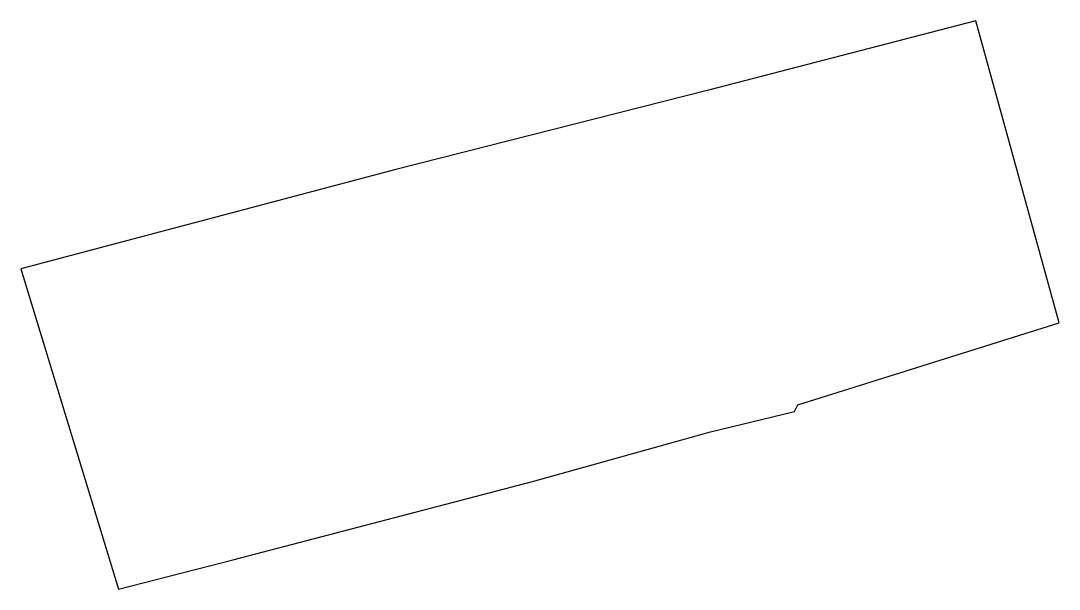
# Model space of a CAD drawing. Header units: millimetres. Extents: x 613858.2 to 613884.7, y 1316776 to 1316790.5.
import ezdxf

# ---------------------------------------------------------------- set-up
doc = ezdxf.new("R2010")
doc.units = ezdxf.units.MM

msp = doc.modelspace()

# ---------------------------------------------------------------- linework, layer by layer
msp.add_lwpolyline([(613858.198, 1316784.214), (613860.691, 1316776.028), (613863.644, 1316776.791), (613871.257, 1316778.782), (613875.807, 1316780.044), (613877.943, 1316780.567), (613878.033, 1316780.741), (613884.704, 1316782.83), (613882.573, 1316790.547), (613875.752, 1316788.772), (613867.772, 1316786.75)], close=True)

doc.saveas('drawing.dxf')
